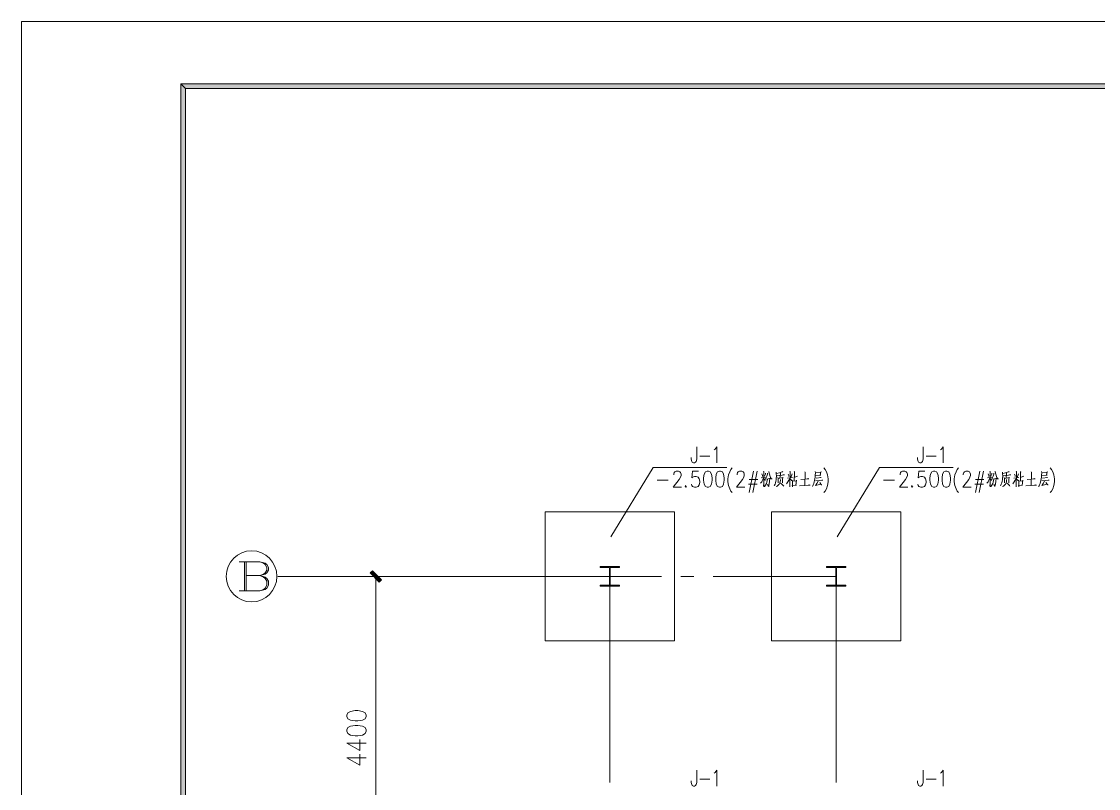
# Model space of a CAD drawing. Header units: millimetres. Extents: x 0 to 586, y 0 to 414.
# Drawn here: x 0 to 164.2, y 297.1 to 414.1 of the extents above; entities that cross this region are included whole.
import ezdxf

# ---------------------------------------------------------------- set-up
doc = ezdxf.new("R2010")
doc.units = ezdxf.units.MM

msp = doc.modelspace()

# ---------------------------------------------------------------- hatches: boundary and pattern name
h = msp.add_hatch(color=0)
h.dxf.hatch_style = 2
h.paths.add_polyline_path([(576.117861, 404.569083), (575.429944, 403.877639), (24.994306, 403.877639), (24.302861, 404.569083)])
h = msp.add_hatch(color=0)
h.dxf.hatch_style = 2
h.paths.add_polyline_path([(24.302861, 404.569083), (24.994306, 403.877639), (24.994306, 10.205861), (24.302861, 9.514417)])
h = msp.add_hatch(color=0)
h.dxf.hatch_style = 2
h.paths.add_polyline_path([(54.902806, 328.958222), (54.553556, 328.608972), (53.174194, 329.991861), (53.523444, 330.341111)])

# ---------------------------------------------------------------- linework, layer by layer
at = {"color": 0, "lineweight": 0}
for points in [[(0, 0), (585.632278, 0), (585.632278, 414.0835), (0, 414.0835)], [(576.117861, 404.569083), (575.429944, 403.877639), (24.994306, 403.877639), (24.302861, 404.569083)], [(24.302861, 404.569083), (24.994306, 403.877639), (24.994306, 10.205861), (24.302861, 9.514417)], [(104.542167, 345.53525), (104.263472, 345.418833), (104.080028, 345.066056), (103.984778, 344.480444), (103.984778, 344.127667), (104.080028, 343.542056), (104.263472, 343.189278), (104.542167, 343.072861), (104.729139, 343.072861), (105.004306, 343.189278), (105.191278, 343.542056), (105.283, 344.127667), (105.283, 344.480444), (105.191278, 345.066056), (105.004306, 345.418833), (104.729139, 345.53525)], [(106.397778, 345.53525), (106.119083, 345.418833), (105.932111, 345.066056), (105.840389, 344.480444), (105.840389, 344.127667), (105.932111, 343.542056), (106.119083, 343.189278), (106.397778, 343.072861), (106.58475, 343.072861), (106.859917, 343.189278), (107.046889, 343.542056), (107.138611, 344.127667), (107.138611, 344.480444), (107.046889, 345.066056), (106.859917, 345.418833), (106.58475, 345.53525)], [(139.050889, 345.53525), (138.772194, 345.418833), (138.585222, 345.066056), (138.4935, 344.480444), (138.4935, 344.127667), (138.585222, 343.542056), (138.772194, 343.189278), (139.050889, 343.072861), (139.234333, 343.072861), (139.513028, 343.189278), (139.7, 343.542056), (139.791722, 344.127667), (139.791722, 344.480444), (139.7, 345.066056), (139.513028, 345.418833), (139.234333, 345.53525)], [(140.902972, 345.53525), (140.627806, 345.418833), (140.440833, 345.066056), (140.349111, 344.480444), (140.349111, 344.127667), (140.440833, 343.542056), (140.627806, 343.189278), (140.902972, 343.072861), (141.089944, 343.072861), (141.368639, 343.189278), (141.555611, 343.542056), (141.647333, 344.127667), (141.647333, 344.480444), (141.555611, 345.066056), (141.368639, 345.418833), (141.089944, 345.53525)], [(79.844194, 339.333417), (99.560944, 339.333417), (99.560944, 319.616667), (79.844194, 319.616667)], [(114.349389, 339.333417), (134.069667, 339.333417), (134.069667, 319.616667), (114.349389, 319.616667)], [(54.902806, 328.958222), (54.553556, 328.608972), (53.174194, 329.991861), (53.523444, 330.341111)], [(49.600556, 308.094944), (49.741667, 307.756278), (50.165, 307.5305), (50.870556, 307.417611), (51.290361, 307.417611), (51.995917, 307.5305), (52.41925, 307.756278), (52.560361, 308.094944), (52.560361, 308.320722), (52.41925, 308.659389), (51.995917, 308.885167), (51.290361, 308.998056), (50.870556, 308.998056), (50.165, 308.885167), (49.741667, 308.659389), (49.600556, 308.320722)], [(49.600556, 305.840694), (49.741667, 305.502028), (50.165, 305.279778), (50.870556, 305.166889), (51.290361, 305.166889), (51.995917, 305.279778), (52.41925, 305.502028), (52.560361, 305.840694), (52.560361, 306.066472), (52.41925, 306.405139), (51.995917, 306.630917), (51.290361, 306.743806), (50.870556, 306.743806), (50.165, 306.630917), (49.741667, 306.405139), (49.600556, 306.066472)]]:
    msp.add_lwpolyline(points, close=True, dxfattribs=at)
for points in [[(102.940556, 349.232361), (102.940556, 347.355583), (102.859417, 347.002806), (102.77475, 346.886389), (102.608944, 346.769972), (102.443139, 346.769972), (102.277333, 346.886389), (102.192667, 347.002806), (102.111528, 347.355583), (102.111528, 347.588417)], [(105.604028, 348.763167), (105.769833, 348.879583), (106.020306, 349.232361), (106.020306, 346.769972)], [(137.449278, 349.232361), (137.449278, 347.355583), (137.364611, 347.002806), (137.283472, 346.886389), (137.117667, 346.769972), (136.951861, 346.769972), (136.782528, 346.886389), (136.701389, 347.002806), (136.616722, 347.355583), (136.616722, 347.588417)], [(140.11275, 348.763167), (140.278556, 348.879583), (140.5255, 349.232361), (140.5255, 346.769972)], [(103.4415, 347.824778), (104.937278, 347.824778)], [(137.946694, 347.824778), (139.446, 347.824778)], [(96.3295, 346.078528), (89.827806, 335.481083)], [(107.544306, 346.078528), (96.3295, 346.078528)], [(99.441, 344.949639), (99.441, 345.066056), (99.532722, 345.302417), (99.624444, 345.418833), (99.811417, 345.53525), (100.181833, 345.53525), (100.368806, 345.418833), (100.460528, 345.302417), (100.55225, 345.066056), (100.55225, 344.833222), (100.460528, 344.596861), (100.273556, 344.244083), (99.34575, 343.072861), (100.643972, 343.072861)], [(103.243944, 345.53525), (102.316139, 345.53525), (102.224417, 344.480444), (102.316139, 344.596861), (102.594833, 344.713278), (102.873528, 344.713278), (103.152222, 344.596861), (103.335667, 344.364028), (103.427389, 344.01125), (103.427389, 343.774889), (103.335667, 343.422111), (103.152222, 343.189278), (102.873528, 343.072861), (102.594833, 343.072861), (102.316139, 343.189278), (102.224417, 343.305694), (102.129167, 343.542056)], [(108.345111, 346.004444), (108.161667, 345.771611), (107.974694, 345.418833), (107.787722, 344.949639), (107.696, 344.364028), (107.696, 343.891306), (107.787722, 343.305694), (107.974694, 342.8365), (108.161667, 342.483722), (108.345111, 342.250889)], [(109.089472, 344.949639), (109.089472, 345.066056), (109.181194, 345.302417), (109.272917, 345.418833), (109.459889, 345.53525), (109.830306, 345.53525), (110.017278, 345.418833), (110.109, 345.302417), (110.200722, 345.066056), (110.200722, 344.833222), (110.109, 344.596861), (109.922028, 344.244083), (108.994222, 343.072861), (110.295972, 343.072861)], [(111.594194, 345.53525), (110.945083, 342.250889)], [(112.151583, 345.53525), (111.498944, 342.250889)], [(112.874778, 345.09075), (112.980611, 344.857917), (112.99825, 344.702694)], [(113.121722, 345.517611), (113.195806, 345.418833), (113.167583, 345.44), (113.167583, 343.150472), (113.135833, 343.305694), (113.167583, 343.594972)], [(113.456861, 345.186), (113.44275, 345.069583), (113.287528, 344.7415)], [(113.763778, 345.186), (113.763778, 345.051944), (113.657944, 344.759139), (113.548583, 344.526306), (113.44275, 344.314639)], [(113.919, 345.457639), (113.964861, 345.401194), (114.271778, 344.371083), (114.469333, 344.332278), (114.285889, 344.39225), (114.225917, 344.547472)], [(115.051417, 345.380028), (115.083167, 345.186), (115.100806, 344.720333), (115.083167, 344.431056), (115.051417, 344.198222), (115.023194, 343.965389), (114.959694, 343.711389), (114.885611, 343.538528), (114.822111, 343.383306), (114.748028, 343.284528)], [(116.081528, 345.478806), (116.035667, 345.418833), (115.834583, 345.341222), (115.545306, 345.263611), (115.114917, 345.168361)], [(115.206639, 344.780306), (116.310833, 344.953167), (116.250861, 344.974333), (116.1415, 344.935528)], [(115.697, 345.263611), (115.697, 345.129556), (115.637028, 344.431056)], [(116.878806, 345.051944), (116.892917, 345.069583), (116.984639, 344.857917), (116.984639, 344.681528)], [(117.153972, 345.517611), (117.199833, 345.401194), (117.185722, 345.44), (117.139861, 343.150472), (117.12575, 343.305694), (117.12575, 343.284528), (117.139861, 343.577333)], [(117.492639, 345.108389), (117.277444, 344.526306)], [(117.813667, 345.457639), (117.859528, 345.401194), (117.831306, 345.362389), (117.785444, 344.004194)], [(119.439972, 345.401194), (119.503472, 345.323583), (119.485833, 345.341222), (119.439972, 343.3445)], [(121.006306, 345.457639), (121.034528, 345.263611), (121.006306, 344.896722), (120.988667, 344.603917), (120.974556, 344.353444), (120.928694, 344.099444), (120.868722, 343.866611), (120.791111, 343.654944), (120.7135, 343.43975), (120.635889, 343.284528), (120.575917, 343.168111)], [(121.052167, 345.263611), (121.941167, 345.341222), (121.881194, 345.401194), (121.789472, 344.914361), (121.863556, 344.914361), (121.020417, 344.83675)], [(122.353917, 346.004444), (122.540889, 345.771611), (122.727861, 345.418833), (122.911306, 344.949639), (123.006556, 344.364028), (123.006556, 343.891306), (122.911306, 343.305694), (122.727861, 342.8365), (122.540889, 342.483722), (122.353917, 342.250889)], [(130.838222, 346.078528), (124.336528, 335.481083)], [(142.053028, 346.078528), (130.838222, 346.078528)], [(133.946194, 344.949639), (133.946194, 345.066056), (134.037917, 345.302417), (134.133167, 345.418833), (134.316611, 345.53525), (134.687028, 345.53525), (134.874, 345.418833), (134.965722, 345.302417), (135.060972, 345.066056), (135.060972, 344.833222), (134.965722, 344.596861), (134.782278, 344.244083), (133.854472, 343.072861), (135.152694, 343.072861)], [(137.749139, 345.53525), (136.821333, 345.53525), (136.729611, 344.480444), (136.821333, 344.596861), (137.100028, 344.713278), (137.378722, 344.713278), (137.657417, 344.596861), (137.844389, 344.364028), (137.936111, 344.01125), (137.936111, 343.774889), (137.844389, 343.422111), (137.657417, 343.189278), (137.378722, 343.072861), (137.100028, 343.072861), (136.821333, 343.189278), (136.729611, 343.305694), (136.637889, 343.542056)], [(142.853833, 346.004444), (142.666861, 345.771611), (142.483417, 345.418833), (142.296444, 344.949639), (142.204722, 344.364028), (142.204722, 343.891306), (142.296444, 343.305694), (142.483417, 342.8365), (142.666861, 342.483722), (142.853833, 342.250889)], [(143.594667, 344.949639), (143.594667, 345.066056), (143.686389, 345.302417), (143.781639, 345.418833), (143.965083, 345.53525), (144.339028, 345.53525), (144.522472, 345.418833), (144.614194, 345.302417), (144.709444, 345.066056), (144.709444, 344.833222), (144.614194, 344.596861), (144.43075, 344.244083), (143.502944, 343.072861), (144.801167, 343.072861)], [(146.099389, 345.53525), (145.450278, 342.250889)], [(146.656778, 345.53525), (146.007667, 342.250889)], [(147.379972, 345.09075), (147.489333, 344.857917), (147.503444, 344.702694)], [(147.626917, 345.517611), (147.704528, 345.418833), (147.672778, 345.44), (147.672778, 343.150472), (147.641028, 343.305694), (147.672778, 343.594972)], [(147.965583, 345.186), (147.947944, 345.069583), (147.79625, 344.7415)], [(148.2725, 345.186), (148.2725, 345.051944), (148.163139, 344.759139), (148.057306, 344.526306), (147.947944, 344.314639)], [(148.424194, 345.457639), (148.470056, 345.401194), (148.776972, 344.371083), (148.978056, 344.332278), (148.794611, 344.39225), (148.731111, 344.547472)], [(149.560139, 345.380028), (149.591889, 345.186), (149.606, 344.720333), (149.591889, 344.431056), (149.560139, 344.198222), (149.528389, 343.965389), (149.468417, 343.711389), (149.390806, 343.538528), (149.330833, 343.383306), (149.253222, 343.284528)], [(150.586722, 345.478806), (150.540861, 345.418833), (150.343306, 345.341222), (150.0505, 345.263611), (149.620111, 345.168361)], [(149.711833, 344.780306), (150.819556, 344.953167), (150.756056, 344.974333), (150.650222, 344.935528)], [(150.205722, 345.263611), (150.205722, 345.129556), (150.142222, 344.431056)], [(151.384, 345.051944), (151.401639, 345.069583), (151.493361, 344.857917), (151.493361, 344.681528)], [(151.662694, 345.517611), (151.708556, 345.401194), (151.690917, 345.44), (151.645056, 343.150472), (151.630944, 343.305694), (151.630944, 343.284528), (151.645056, 343.577333)], [(151.997833, 345.108389), (151.786167, 344.526306)], [(152.322389, 345.457639), (152.36825, 345.401194), (152.3365, 345.362389), (152.290639, 344.004194)], [(153.948694, 345.401194), (154.008667, 345.323583), (153.994556, 345.341222), (153.948694, 343.3445)], [(155.5115, 345.457639), (155.54325, 345.263611), (155.5115, 344.896722), (155.497389, 344.603917), (155.483278, 344.353444), (155.437417, 344.099444), (155.373917, 343.866611), (155.296306, 343.654944), (155.222222, 343.43975), (155.144611, 343.284528), (155.084639, 343.168111)], [(155.557361, 345.263611), (156.449889, 345.341222), (156.386389, 345.401194), (156.294667, 344.914361), (156.372278, 344.914361), (155.529139, 344.83675)], [(156.862639, 346.004444), (157.049611, 345.771611), (157.233056, 345.418833), (157.420028, 344.949639), (157.51175, 344.364028), (157.51175, 343.891306), (157.420028, 343.305694), (157.233056, 342.8365), (157.049611, 342.483722), (156.862639, 342.250889)], [(96.93275, 344.127667), (98.604917, 344.127667)], [(101.296611, 343.305694), (101.201361, 343.189278), (101.296611, 343.072861), (101.388333, 343.189278)], [(110.849833, 343.542056), (112.151583, 343.542056)], [(110.945083, 344.244083), (112.243306, 344.244083)], [(113.135833, 344.508667), (113.044111, 344.237028), (112.93475, 344.043), (112.860667, 343.905417), (112.691333, 343.69375)], [(113.428639, 344.603917), (112.751306, 344.508667)], [(113.181694, 344.371083), (113.37925, 344.159417), (113.396889, 344.081806)], [(113.749667, 344.275833), (113.640306, 343.848972), (113.566222, 343.633778), (113.456861, 343.400944), (113.351028, 343.228083), (113.287528, 343.129306)], [(113.566222, 344.314639), (114.116556, 344.39225), (114.088333, 344.448694), (113.993083, 343.556167), (113.964861, 343.383306), (113.919, 343.245722), (113.88725, 343.189278), (113.717917, 343.499722), (113.88725, 343.245722)], [(115.697, 344.237028), (115.697, 344.13825), (115.66525, 343.887778), (115.619389, 343.732556), (115.573528, 343.616139), (115.513556, 343.517361), (115.435944, 343.422111), (115.330111, 343.323333), (115.22075, 343.245722), (115.146667, 343.206917), (115.083167, 343.168111)], [(115.330111, 344.565111), (115.358333, 344.39225), (115.358333, 343.711389), (115.344222, 343.810167), (115.358333, 343.926583)], [(115.358333, 344.39225), (116.113278, 344.526306), (116.067417, 344.565111), (116.049778, 344.314639), (116.049778, 344.021833), (116.035667, 343.848972), (116.003917, 343.711389), (116.003917, 343.827806), (116.035667, 343.944222)], [(115.711111, 343.672583), (115.926306, 343.538528), (116.035667, 343.43975), (116.127389, 343.3445), (116.205, 343.228083)], [(117.153972, 344.448694), (117.002278, 344.13825), (116.864694, 343.866611), (116.755333, 343.711389), (116.6495, 343.577333)], [(116.801194, 344.469861), (117.57025, 344.547472)], [(117.185722, 344.314639), (117.355056, 344.198222), (117.383278, 344.13825), (117.415028, 344.060639)], [(117.50675, 344.13825), (117.5385, 343.965389), (117.5385, 343.633778), (117.552611, 343.129306), (117.524389, 343.323333), (118.138222, 343.400944), (118.060611, 343.400944), (118.152333, 344.120611), (118.166444, 344.043), (117.552611, 343.983028)], [(117.891278, 344.625083), (118.335778, 344.7415)], [(118.628583, 343.284528), (120.223139, 343.400944), (120.131417, 343.422111), (119.930333, 343.383306)], [(118.843778, 344.237028), (120.053806, 344.371083), (120.039694, 344.371083), (119.930333, 344.39225), (119.778639, 344.332278)], [(121.034528, 344.043), (122.170472, 344.13825), (122.096389, 344.159417), (122.001139, 344.120611)], [(121.464917, 344.021833), (121.450806, 343.965389), (121.281472, 343.633778), (121.098028, 343.383306), (121.066278, 343.3445), (121.881194, 343.538528)], [(121.175639, 344.469861), (121.927056, 344.547472), (121.881194, 344.565111), (121.803583, 344.526306)], [(121.694222, 343.810167), (121.895306, 343.538528), (121.941167, 343.478556), (121.972917, 343.422111), (121.987028, 343.362139)], [(131.441472, 344.127667), (133.110111, 344.127667)], [(135.801806, 343.305694), (135.710083, 343.189278), (135.801806, 343.072861), (135.893528, 343.189278)], [(145.358556, 343.542056), (146.656778, 343.542056)], [(145.450278, 344.244083), (146.7485, 344.244083)], [(147.641028, 344.508667), (147.549306, 344.237028), (147.443472, 344.043), (147.365861, 343.905417), (147.196528, 343.69375)], [(147.933833, 344.603917), (147.260028, 344.508667)], [(147.686889, 344.371083), (147.887972, 344.159417), (147.902083, 344.081806)], [(148.254861, 344.275833), (148.149028, 343.848972), (148.071417, 343.633778), (147.965583, 343.400944), (147.856222, 343.228083), (147.79625, 343.129306)], [(148.071417, 344.314639), (148.625278, 344.39225), (148.593528, 344.448694), (148.501806, 343.556167), (148.470056, 343.383306), (148.424194, 343.245722), (148.392444, 343.189278), (148.226639, 343.499722), (148.392444, 343.245722)], [(150.205722, 344.237028), (150.205722, 344.13825), (150.173972, 343.887778), (150.128111, 343.732556), (150.08225, 343.616139), (150.01875, 343.517361), (149.944667, 343.422111), (149.835306, 343.323333), (149.729472, 343.245722), (149.651861, 343.206917), (149.591889, 343.168111)], [(149.835306, 344.565111), (149.867056, 344.39225), (149.867056, 343.711389), (149.852944, 343.810167), (149.867056, 343.926583)], [(149.867056, 344.39225), (150.618472, 344.526306), (150.572611, 344.565111), (150.5585, 344.314639), (150.5585, 344.021833), (150.540861, 343.848972), (150.512639, 343.711389), (150.512639, 343.827806), (150.540861, 343.944222)], [(150.219833, 343.672583), (150.435028, 343.538528), (150.540861, 343.43975), (150.632583, 343.3445), (150.710194, 343.228083)], [(151.662694, 344.448694), (151.507472, 344.13825), (151.369889, 343.866611), (151.264056, 343.711389), (151.154694, 343.577333)], [(151.309917, 344.469861), (152.075444, 344.547472)], [(151.690917, 344.314639), (151.86025, 344.198222), (151.892, 344.13825), (151.92375, 344.060639)], [(152.015472, 344.13825), (152.043694, 343.965389), (152.043694, 343.633778), (152.061333, 343.129306), (152.029583, 343.323333), (152.643417, 343.400944), (152.565806, 343.400944), (152.657528, 344.120611), (152.675167, 344.043), (152.061333, 343.983028)], [(152.4, 344.625083), (152.8445, 344.7415)], [(153.133778, 343.284528), (154.731861, 343.400944), (154.636611, 343.422111), (154.439056, 343.383306)], [(153.348972, 344.237028), (154.562528, 344.371083), (154.544889, 344.371083), (154.439056, 344.39225), (154.283833, 344.332278)], [(155.54325, 344.043), (156.679194, 344.13825), (156.601583, 344.159417), (156.509861, 344.120611)], [(155.973639, 344.021833), (155.956, 343.965389), (155.790194, 343.633778), (155.603222, 343.383306), (155.575, 343.3445), (156.386389, 343.538528)], [(155.680833, 344.469861), (156.43225, 344.547472), (156.386389, 344.565111), (156.308778, 344.526306)], [(156.202944, 343.810167), (156.404028, 343.538528), (156.449889, 343.478556), (156.478111, 343.422111), (156.49575, 343.362139)], [(33.185806, 331.685194), (36.343167, 331.685194), (37.129861, 331.473528), (37.394444, 331.261861), (37.6555, 330.842056), (37.6555, 330.42225), (37.394444, 330.002444), (37.129861, 329.790778), (36.343167, 329.579111)], [(33.976028, 327.268417), (33.976028, 331.685194)], [(34.237083, 331.685194), (34.237083, 327.268417)], [(36.343167, 331.685194), (36.868806, 331.473528), (37.129861, 331.261861), (37.394444, 330.842056), (37.394444, 330.42225), (37.129861, 330.002444), (36.868806, 329.790778), (36.343167, 329.579111)], [(88.222667, 330.954944), (88.222667, 330.806778)], [(91.182472, 330.954944), (88.222667, 330.954944)], [(88.222667, 330.806778), (89.654944, 330.806778)], [(89.654944, 330.806778), (89.654944, 328.143306)], [(89.750194, 328.143306), (89.750194, 330.806778)], [(89.750194, 330.806778), (91.182472, 330.806778)], [(91.182472, 330.806778), (91.182472, 330.954944)], [(125.687667, 330.954944), (122.731389, 330.954944)], [(122.731389, 330.954944), (122.731389, 330.806778)], [(122.731389, 330.806778), (124.160139, 330.806778)], [(124.160139, 330.806778), (124.160139, 328.143306)], [(124.258917, 328.143306), (124.258917, 330.806778)], [(124.258917, 330.806778), (125.687667, 330.806778)], [(125.687667, 330.806778), (125.687667, 330.954944)], [(34.237083, 329.579111), (36.343167, 329.579111), (37.129861, 329.370972), (37.394444, 329.159306), (37.6555, 328.7395), (37.6555, 328.108028), (37.394444, 327.688222), (37.129861, 327.476556), (36.343167, 327.268417), (33.185806, 327.268417)], [(36.343167, 329.579111), (36.868806, 329.370972), (37.129861, 329.159306), (37.394444, 328.7395), (37.394444, 328.108028), (37.129861, 327.688222), (36.868806, 327.476556), (36.343167, 327.268417)], [(39.101889, 329.476806), (79.844194, 329.476806)], [(41.391417, 329.476806), (60.123917, 329.476806)], [(61.111694, 329.476806), (43.363444, 329.476806)], [(61.111694, 329.476806), (51.251556, 329.476806)], [(62.720361, 329.476806), (51.572583, 329.476806)], [(54.0385, 280.190222), (54.0385, 329.466222)], [(63.083722, 329.476806), (65.05575, 329.476806)], [(68.012028, 329.476806), (97.588917, 329.476806)], [(89.704333, 298.026667), (89.704333, 329.476806)], [(100.548722, 329.476806), (102.52075, 329.476806)], [(105.477028, 329.476806), (124.209528, 329.476806)], [(124.209528, 298.026667), (124.209528, 329.476806)], [(88.222667, 328.143306), (89.654944, 328.143306)], [(88.222667, 328.143306), (88.222667, 327.995139)], [(88.222667, 327.995139), (91.182472, 327.995139)], [(89.750194, 328.143306), (91.182472, 328.143306)], [(91.182472, 327.995139), (91.182472, 328.143306)], [(122.731389, 328.143306), (124.160139, 328.143306)], [(122.731389, 328.143306), (122.731389, 327.995139)], [(122.731389, 327.995139), (125.687667, 327.995139)], [(124.258917, 328.143306), (125.687667, 328.143306)], [(125.687667, 327.995139), (125.687667, 328.143306)], [(49.600556, 304.038), (51.572583, 302.912639), (51.572583, 304.602444)], [(49.600556, 304.038), (52.560361, 304.038)], [(49.600556, 301.78375), (51.572583, 300.658389), (51.572583, 302.348194)], [(49.600556, 301.78375), (52.560361, 301.78375)], [(102.940556, 299.938722), (102.940556, 298.058417), (102.859417, 297.709167), (102.77475, 297.589222), (102.608944, 297.472806), (102.443139, 297.472806), (102.277333, 297.589222), (102.192667, 297.709167), (102.111528, 298.058417), (102.111528, 298.294778)], [(105.604028, 299.469528), (105.769833, 299.585944), (106.020306, 299.938722), (106.020306, 297.472806)], [(137.449278, 299.938722), (137.449278, 298.058417), (137.364611, 297.709167), (137.283472, 297.589222), (137.117667, 297.472806), (136.951861, 297.472806), (136.782528, 297.589222), (136.701389, 297.709167), (136.616722, 298.058417), (136.616722, 298.294778)], [(140.11275, 299.469528), (140.278556, 299.585944), (140.5255, 299.938722), (140.5255, 297.472806)], [(103.4415, 298.527611), (104.937278, 298.527611)], [(137.946694, 298.527611), (139.446, 298.527611)]]:
    msp.add_lwpolyline(points, dxfattribs=at)
msp.add_ellipse((35.078458, 329.475042), major_axis=(0, 3.903486), ratio=0.990059, start_param=0, end_param=6.283185, dxfattribs=at)

doc.saveas('drawing.dxf')
